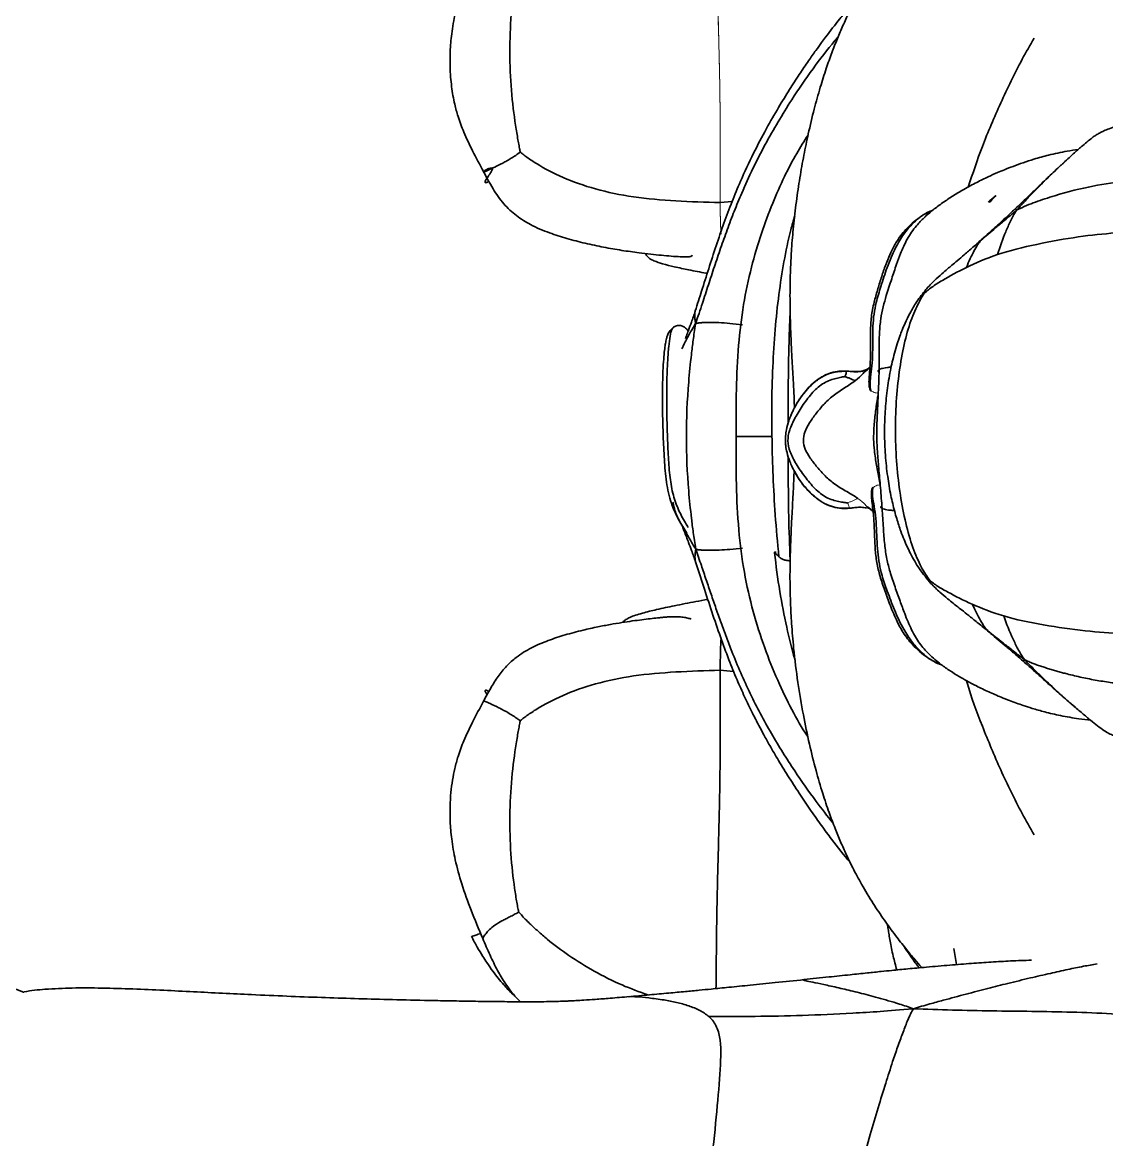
# Model space of a CAD drawing. Header units: millimetres. Extents: x 6622 to 532820, y 3370 to 359312.
# Drawn here: x 458690.5 to 458903.9, y 315554.9 to 315774.8 of the extents above; entities that cross this region are included whole.
import ezdxf

# ---------------------------------------------------------------- set-up
doc = ezdxf.new("R2010")
doc.units = ezdxf.units.MM

# ---------------------------------------------------------------- blocks, each defined once
blk = doc.blocks.new('A$C7F547E15')
at = {"color": 2, "linetype": 'Continuous', "lineweight": 35}
for p, q in [((271.35, 294.17), (271.31, 294.2)), ((187.12, 282.59), (186.83, 279.27)), ((302.19, 282.59), (302.44, 279.65)), ((236, 264.26), (236.36, 264.46)), ((261.22, 246.35), (260.88, 247.25)), ((261.73, 245.73), (261.22, 246.35)), ((261.73, 245.73), (261.22, 246.35)), ((300.05, 230.8), (299.84, 231.41)), ((300.22, 230.4), (300.11, 230.8)), ((118.69, 225.12), (114.7, 224.44)), ((292.93, 218.4), (293.41, 217.89)), ((293.41, 217.89), (293.6, 217.69)), ((196.15, 215.99), (196.33, 216.2)), ((196.33, 216.2), (196.8, 216.73)), ((302.42, 216.22), (302.27, 216.34)), ((302.3, 216.33), (302.42, 216.2)), ((311.98, 198.11), (311.47, 198.66)), ((311.84, 198.25), (312.72, 197.3)), ((178.6, 195.93), (178.06, 195.3)), ((178.96, 196.35), (178.46, 195.78))]:
    blk.add_line(p, q, dxfattribs=at)
at = {"color": 2, "linetype": 'Continuous', "lineweight": 18}
for p, q in [((194.91, 282.37), (194.26, 282.42)), ((295.04, 282.42), (294.46, 282.37)), ((232.17, 245.03), (232.03, 245.01)), ((255.97, 245.52), (255.83, 245.54)), ((188.79, 229.05), (188.61, 228.43))]:
    blk.add_line(p, q, dxfattribs=at)
at = {"color": 2, "linetype": 'Continuous', "lineweight": 35}
for points, knots in [([(107.92, 453.95), (107.99, 454.1), (108.39, 455.05), (109, 456.89), (109.77, 459.53), (110.46, 462.36), (111.42, 466.95), (112.55, 473.59), (113.84, 482.48), (115.04, 491.99), (116.05, 501.1), (116.74, 509.72), (117.14, 518.12), (117.34, 527.29), (117.33, 538.78), (116.91, 552.33), (115.89, 567.41), (114.25, 581.93), (112.28, 595.48), (110.46, 607.35), (108.97, 617.56), (107.84, 626.21), (106.99, 633.94), (106.41, 640.75), (106.04, 646.16), (105.78, 650.78), (105.57, 655.33), (105.38, 660.78), (105.24, 666.93), (105.16, 673.42), (105.12, 680.3), (105.11, 687.21), (105.02, 694.03), (104.86, 700.36), (104.73, 706.44), (105.18, 712.83), (106.64, 718.24), (108.01, 722.46), (109, 725.35), (109.97, 728.18), (110.78, 730.93), (111.34, 733.46), (111.5, 735.54), (111.39, 737.02), (111.16, 738.41), (110.61, 739.93), (109.74, 741.28), (108.54, 742.51), (107.33, 743.47), (105.83, 744.53), (104.46, 745.42), (103.46, 746.09), (103.27, 746.21)], [0, 0, 0, 0, 0.001551, 0.009958, 0.018781, 0.028168, 0.038136, 0.064167, 0.093564, 0.12518, 0.156676, 0.181636, 0.208063, 0.23742, 0.2699, 0.319141, 0.368792, 0.416538, 0.461145, 0.50203, 0.533497, 0.561838, 0.587145, 0.609469, 0.628689, 0.640132, 0.65474, 0.672988, 0.693287, 0.714593, 0.736231, 0.760139, 0.781819, 0.802185, 0.821801, 0.842718, 0.867473, 0.878238, 0.887463, 0.898683, 0.907979, 0.916333, 0.923711, 0.927475, 0.931334, 0.939813, 0.953256, 0.964869, 0.973324, 0.983963, 0.996901, 1, 1, 1, 1]), ([(106.82, 304.98), (106.68, 306.55), (106.45, 309.36), (106.16, 313.09), (105.97, 315.91), (105.85, 318.02), (105.77, 319.46), (105.72, 320.71), (105.66, 322.17), (105.6, 323.96), (105.56, 326.79), (105.55, 330.31), (105.57, 334.62), (105.62, 339.53), (105.7, 344.78), (105.8, 350.08), (105.93, 356.6), (106.11, 364.09), (106.34, 372.51), (106.61, 380.77), (106.93, 389.23), (107.28, 397.34), (107.65, 405.01), (108.02, 412.21), (108.39, 419.56), (108.72, 427.05), (108.95, 434.55), (109.01, 441.77), (108.69, 448.15), (108.34, 452.16), (107.94, 453.89), (107.92, 453.95)], [0, 0, 0, 0, 0.031469, 0.056328, 0.075778, 0.090428, 0.10181, 0.112549, 0.123051, 0.141472, 0.160982, 0.1833, 0.211864, 0.245436, 0.280276, 0.315314, 0.349904, 0.409012, 0.463207, 0.517185, 0.573265, 0.630767, 0.677914, 0.724991, 0.773147, 0.82296, 0.872917, 0.921081, 0.965073, 0.998804, 1, 1, 1, 1]), ([(179.51, 340.8), (177.8, 341.71), (174.62, 343.42), (170.11, 345.57), (166.27, 346.99), (163.02, 347.89), (160.04, 348.47), (156.94, 348.86), (153.56, 349.06), (149.74, 349.03), (145.32, 348.67), (140.16, 347.78), (134.3, 346.16), (127.87, 343.84), (123.44, 341.97), (121.14, 340.99)], [0, 0, 0, 0, 0.097564, 0.181277, 0.249398, 0.300305, 0.347581, 0.397625, 0.4526, 0.5125, 0.583102, 0.668005, 0.7667, 0.878299, 1, 1, 1, 1]), ([(368.17, 340.99), (365.86, 341.97), (361.44, 343.84), (355.01, 346.16), (349.15, 347.78), (343.98, 348.67), (339.56, 349.03), (336.02, 349.06), (333.14, 348.91), (330.75, 348.67), (328.51, 348.33), (326.06, 347.83), (323.03, 346.99), (319.2, 345.57), (314.68, 343.42), (311.51, 341.71), (309.8, 340.8)], [0, 0, 0, 0, 0.121699, 0.233296, 0.331989, 0.416891, 0.487492, 0.547392, 0.589087, 0.628009, 0.664164, 0.699698, 0.750606, 0.818726, 0.902437, 1, 1, 1, 1]), ([(121.69, 343.79), (120.78, 343.31), (119.09, 342.42), (116.94, 341.12), (114.97, 339.85), (113.18, 338.6), (111.36, 337.21), (109.5, 335.64), (107.89, 334.18), (106.93, 333.1), (106.62, 332.76)], [0, 0, 0, 0, 0.163574, 0.30487, 0.402126, 0.538574, 0.653847, 0.767627, 0.927675, 1, 1, 1, 1]), ([(121.69, 343.78), (121.67, 343.76), (121.62, 343.72), (121.72, 343.35), (121.94, 342.72), (122.16, 342.14), (122.29, 341.7), (122.35, 341.49)], [0, 0, 0, 0, 0.244329, 0.548406, 0.70107, 0.853812, 1, 1, 1, 1]), ([(121.15, 341), (119.77, 340.41), (117.1, 339.27), (113.39, 337.48), (109.85, 335.36), (107.26, 333.46), (105.89, 332.04), (105.56, 331.71)], [0, 0, 0, 0, 0.246484, 0.476181, 0.675152, 0.923473, 1, 1, 1, 1]), ([(121.16, 340.98), (121.16, 340.99), (121.1, 341.04), (121.56, 340.78), (122.33, 340.23), (123.27, 339.43), (124.43, 338.04), (125.29, 336.58), (125.95, 335.32), (126.46, 334.32), (127, 333.27), (127.41, 332.53), (127.62, 332.15)], [0, 0, 0, 0, 0.016576, 0.262339, 0.385292, 0.508158, 0.631039, 0.754016, 0.81551, 0.87711, 0.937993, 1, 1, 1, 1]), ([(310.06, 340.93), (308.55, 340.14), (305.7, 338.63), (301.87, 335.98), (298.89, 332.82), (296.51, 328.99), (294.74, 324.76), (293.3, 320.24), (292.15, 315.8), (291.2, 311.29), (290.43, 306.87), (289.88, 303.01), (289.48, 299.73), (289.21, 297.05), (289, 294.63), (288.86, 292.72), (288.82, 291.48), (288.81, 290.48), (288.92, 289.77), (289.1, 289.4), (289.27, 289.46), (289.28, 289.46)], [0, 0, 0, 0, 0.080359, 0.15166, 0.218309, 0.28292, 0.362389, 0.432601, 0.504832, 0.577406, 0.648414, 0.715421, 0.760512, 0.802068, 0.841501, 0.880071, 0.899162, 0.918767, 0.959926, 0.998988, 1, 1, 1, 1]), ([(314.6, 331.78), (314.33, 332.15), (313.79, 332.88), (313.09, 333.98), (312.47, 335.04), (311.72, 336.44), (310.89, 338.1), (310.08, 339.81), (309.71, 340.75), (309.71, 340.9), (309.8, 340.79), (309.8, 340.79)], [0, 0, 0, 0, 0.0770726, 0.1520577, 0.2285231, 0.3046346, 0.4569473, 0.6089233, 0.7608147, 0.9890234, 1, 1, 1, 1]), ([(174.71, 331.78), (174.89, 332.03), (175.35, 332.65), (176.02, 333.67), (176.71, 334.81), (177.34, 335.96), (178.12, 337.5), (178.81, 338.93), (179.27, 339.94), (179.5, 340.5), (179.58, 340.8), (179.53, 340.8), (179.51, 340.79)], [0, 0, 0, 0, 0.05267, 0.128828, 0.21099, 0.295513, 0.378452, 0.558346, 0.63865, 0.721819, 0.849857, 1, 1, 1, 1]), ([(199.68, 289.73), (199.69, 289.73), (199.74, 289.75), (199.81, 289.95), (199.97, 290.52), (200.15, 291.5), (200.28, 292.58), (200.32, 293.76), (200.28, 294.9), (200.2, 295.99), (200.11, 296.96), (199.98, 298.26), (199.8, 299.88), (199.55, 301.95), (199.24, 304.27), (198.85, 306.86), (198.38, 309.68), (197.77, 312.87), (196.95, 316.6), (195.87, 320.68), (194.47, 324.95), (192.75, 329.03), (190.61, 332.51), (188.16, 335.22), (185.59, 337.3), (182.66, 339.11), (180.58, 340.22), (179.51, 340.8)], [0, 0, 0, 0, 0.00289, 0.010643, 0.021797, 0.057089, 0.099263, 0.138437, 0.171321, 0.189728, 0.20615, 0.22186, 0.250085, 0.282663, 0.319761, 0.359873, 0.404438, 0.45314, 0.510803, 0.582277, 0.649657, 0.720106, 0.788913, 0.839178, 0.889895, 0.942911, 1, 1, 1, 1]), ([(181.07, 339.94), (181.15, 339.99), (181.5, 340.22), (181.91, 340.42), (182.19, 340.43), (182.24, 340.21), (182.16, 339.92), (181.93, 339.61), (181.85, 339.51)], [0, 0, 0, 0, 0.046613, 0.213786, 0.419647, 0.651627, 0.886753, 1, 1, 1, 1]), ([(309.8, 340.79), (309.88, 340.72), (310, 340.6), (310.28, 340.06), (310.71, 339.25), (310.68, 338.73), (310.62, 338.62), (310.5, 338.59), (310.34, 338.61), (309.79, 338.86), (308.88, 339.51), (307.85, 340.21), (307.3, 340.45), (307.09, 340.39), (307.07, 340.18), (307.17, 339.89), (307.38, 339.61), (307.47, 339.49)], [0, 0, 0, 0, 0.197266, 0.335392, 0.473383, 0.490652, 0.507885, 0.516518, 0.52515, 0.542382, 0.611441, 0.680168, 0.74888, 0.817895, 0.886962, 0.956028, 1, 1, 1, 1]), ([(127.62, 332.15), (127.81, 332.19), (128.54, 332.34), (130.47, 332.69), (134.63, 333.37), (141.87, 334.18), (151.3, 334.43), (160.72, 333.95), (167.96, 332.97), (171.99, 332.28), (173.84, 331.94), (174.52, 331.81), (174.71, 331.78)], [0, 0, 0, 0, 0.25, 0.5, 1, 2, 3, 4, 5, 5.5, 5.75, 6, 6, 6, 6]), ([(314.6, 331.78), (314.78, 331.81), (315.47, 331.94), (317.31, 332.28), (321.35, 332.97), (328.58, 333.95), (338.01, 334.43), (347.44, 334.18), (354.67, 333.37), (358.83, 332.69), (360.76, 332.34), (361.49, 332.19), (361.69, 332.15)], [0, 0, 0, 0, 0.25, 0.5, 1, 2, 3, 4, 5, 5.5, 5.75, 6, 6, 6, 6]), ([(107.23, 300.35), (108, 302.48), (109.65, 307), (112.95, 313.52), (116.73, 319.69), (120.13, 324.21), (122.83, 327.34), (124.51, 329.13), (125.85, 330.48), (126.81, 331.4), (127.38, 331.94), (127.62, 332.15)], [0, 0, 0, 0, 0.179904, 0.380611, 0.569947, 0.743493, 0.822295, 0.894171, 0.936994, 0.97409, 1, 1, 1, 1]), ([(174.71, 331.78), (174.81, 331.64), (175.21, 331.14), (176.2, 329.8), (178.17, 326.88), (181.03, 321.5), (183.89, 313.44), (185.9, 304.05), (186.79, 293.58), (187.01, 286.25), (187.12, 282.59)], [0, 0, 0, 0, 0.25, 0.5, 1, 2, 3, 4, 5, 6, 6, 6, 6]), ([(302.19, 282.59), (302.29, 286.25), (302.51, 293.58), (303.4, 304.05), (305.41, 313.44), (308.27, 321.5), (311.14, 326.88), (313.11, 329.8), (314.1, 331.14), (314.49, 331.64), (314.6, 331.78)], [0, 0, 0, 0, 1, 2, 3, 4, 5, 5.5, 5.75, 6, 6, 6, 6]), ([(111, 261.99), (110.76, 264.33), (110.3, 268.73), (109.67, 274.88), (109.14, 280.15), (108.72, 284.35), (108.38, 287.91), (108.05, 291.37), (107.67, 295.44), (107.24, 300.13), (106.95, 303.45), (106.8, 305.19)], [0, 0, 0, 0, 0.16429, 0.308213, 0.430507, 0.531436, 0.598683, 0.676031, 0.770572, 0.879803, 1, 1, 1, 1]), ([(204.56, 285.64), (204.38, 286.62), (203.88, 289.36), (203.06, 293.57), (202.13, 297.97), (201.35, 301.18), (200.69, 303.35), (200.18, 304.72), (199.64, 305.7), (199.22, 306.34), (198.94, 306.61), (198.87, 306.68)], [0, 0, 0, 0, 0.133653, 0.373455, 0.575207, 0.738841, 0.821546, 0.889052, 0.942054, 0.984824, 1, 1, 1, 1]), ([(106.81, 304.97), (106.82, 304.39), (106.84, 303.18), (106.52, 300.13), (106.08, 296.74), (105.45, 293.37), (104.62, 290.39), (103.59, 287.64), (102.46, 286.08), (101.93, 285.36)], [0, 0, 0, 0, 0.149547, 0.316033, 0.496319, 0.634124, 0.767694, 0.891377, 1, 1, 1, 1]), ([(289.63, 300.87), (289.53, 300.85), (289.33, 300.82), (288.9, 300.55), (288.37, 299.91), (287.71, 298.61), (287.04, 296.56), (286.33, 293.68), (285.58, 290.09), (285.06, 287.38), (284.78, 285.87), (284.77, 285.78)], [0, 0, 0, 0, 0.021502, 0.046741, 0.108229, 0.188791, 0.329578, 0.509364, 0.727681, 0.984737, 1, 1, 1, 1]), ([(228.44, 294.2), (227.78, 294.05), (226.62, 293.78), (225.17, 293.27), (224.17, 292.8), (223.57, 292.46), (223.08, 292.17), (222.76, 291.97), (222.16, 291.72), (221.2, 291.37), (219.96, 290.9), (218.37, 290.29), (216.32, 289.52), (214.72, 288.97), (213.79, 288.65)], [0, 0, 0, 0, 0.121694, 0.212396, 0.277418, 0.323863, 0.342498, 0.398414, 0.450051, 0.514398, 0.606927, 0.697588, 0.823862, 1, 1, 1, 1]), ([(271.44, 294.19), (271.13, 294.51), (270.57, 295.1), (269.54, 295.55), (268.75, 295.79), (268.01, 295.95), (266.88, 296.15), (265.23, 296.35), (262.88, 296.55), (259.74, 296.71), (255.72, 296.8), (250.87, 296.78), (245.45, 296.64), (239.78, 296.39), (234.19, 295.98), (228.84, 294.99), (224.44, 293.05), (221.94, 291.43), (220.9, 290.75)], [0, 0, 0, 0, 0.0323226, 0.0585857, 0.0787031, 0.1002344, 0.1294144, 0.1673772, 0.2156598, 0.2759579, 0.3497996, 0.4378343, 0.5375992, 0.6419809, 0.7431045, 0.839174, 0.9331259, 1, 1, 1, 1]), ([(271.31, 294.2), (271.23, 294.3), (271.03, 294.55), (269.4, 294.91), (266.74, 295.26), (263.28, 295.52), (259.28, 295.7), (254.91, 295.76), (250.4, 295.72), (245.47, 295.59), (240.38, 295.39), (235.31, 295.06), (230.8, 294.39), (226.84, 293.04), (224.1, 291.59), (222.64, 290.66), (222.28, 290.43)], [0, 0, 0, 0, 0.038783, 0.099437, 0.165318, 0.237436, 0.314793, 0.395508, 0.4778, 0.559301, 0.661433, 0.752236, 0.832868, 0.906386, 0.976856, 1, 1, 1, 1]), ([(270.58, 290.45), (270.76, 290.58), (271.09, 290.81), (271.56, 291.38), (271.93, 292.1), (272, 292.91), (271.8, 293.64), (271.57, 294), (271.44, 294.19)], [0, 0, 0, 0, 0.178269, 0.321744, 0.505325, 0.726842, 0.855805, 1, 1, 1, 1]), ([(101.93, 285.36), (101.18, 284.52), (99.45, 283.29), (95.09, 282.2), (88.07, 282.62), (77.46, 283.46), (64.86, 284.86), (50.47, 287.03), (36.69, 289.81), (29.5, 291.94), (26.35, 293.1)], [0, 0, 0, 0, 0.5, 1, 2, 3, 4, 5, 6, 7, 7, 7, 7]), ([(216.89, 288.58), (217.48, 288.94), (218.47, 289.55), (219.78, 290.3), (221.06, 291.02), (221.9, 291.43), (222.43, 291.7)], [0, 0, 0, 0, 0.307057, 0.5239197, 0.699631, 1, 1, 1, 1]), ([(266.23, 291.99), (266.31, 291.96), (266.65, 291.82), (267.42, 291.45), (268.42, 290.94), (269.54, 290.33), (270.86, 289.58), (271.86, 288.98), (272.44, 288.62)], [0, 0, 0, 0, 0.045633, 0.194633, 0.382642, 0.537719, 0.729086, 1, 1, 1, 1]), ([(213.79, 288.65), (211.81, 288.01), (207.7, 286.67), (201.53, 284.67), (195.49, 282.6), (189.92, 280.55), (185, 278.56), (180.62, 276.61), (176.86, 274.8), (173.75, 273.2), (171.12, 271.79), (168.25, 270.19), (164.7, 268.12), (160.61, 265.6), (156.47, 262.9), (152.56, 260.26), (148.96, 257.71), (144.66, 254.56), (141.66, 252.13), (139.74, 250.57)], [0, 0, 0, 0, 0.075128, 0.155471, 0.233032, 0.304417, 0.368028, 0.422929, 0.476158, 0.517081, 0.547835, 0.583023, 0.634209, 0.694428, 0.754431, 0.810318, 0.862448, 0.911729, 1, 1, 1, 1]), ([(213.81, 288.64), (213.84, 288.65), (214.07, 288.76), (214.74, 288.79), (215.76, 288.78), (216.5, 288.65), (216.89, 288.58)], [0, 0, 0, 0, 0.071146, 0.512521, 0.741087, 1, 1, 1, 1]), ([(216.89, 288.58), (218.51, 288.86), (221.03, 289.22), (225.67, 289.81), (233.49, 290.59), (244.66, 291.12), (255.83, 290.59), (263.65, 289.82), (268.29, 289.24), (270.82, 288.89), (272.44, 288.62)], [0, 0, 0, 0, 0.25, 0.5, 1, 2, 3, 3.5, 3.75, 4, 4, 4, 4]), ([(275.53, 288.71), (274.6, 289.02), (273, 289.55), (270.94, 290.31), (269.6, 290.82), (268.95, 291.06), (268.74, 291.14)], [0, 0, 0, 0, 0.405103, 0.695343, 0.903661, 1, 1, 1, 1]), ([(272.44, 288.62), (272.84, 288.69), (273.58, 288.82), (274.6, 288.84), (275.27, 288.81), (275.49, 288.71), (275.52, 288.69)], [0, 0, 0, 0, 0.260963, 0.491242, 0.935792, 1, 1, 1, 1]), ([(352.11, 249.29), (351.36, 249.92), (349.8, 251.23), (346.75, 253.7), (343.98, 255.85), (341.38, 257.78), (339.44, 259.19), (336.83, 261.03), (333.62, 263.2), (329.81, 265.67), (325.38, 268.39), (320.16, 271.37), (314.12, 274.54), (308.12, 277.34), (302.35, 279.72), (297.05, 281.7), (291.54, 283.6), (285.98, 285.41), (280.63, 287.08), (277.17, 288.19), (275.53, 288.71)], [0, 0, 0, 0, 0.033719, 0.070437, 0.135929, 0.154743, 0.18214, 0.21859, 0.264921, 0.315568, 0.375291, 0.444367, 0.522876, 0.610655, 0.672922, 0.738335, 0.805891, 0.874298, 0.940762, 1, 1, 1, 1]), ([(149.51, 254.82), (151.28, 256.22), (155.45, 259.52), (162.78, 264.63), (171.58, 270.13), (181.35, 275.35), (189.38, 278.82), (195.24, 281.08), (198.78, 282.37), (202.32, 283.62), (205.85, 284.83), (209.38, 286.03), (213.07, 287.26), (215.57, 288.12), (216.89, 288.58)], [0, 0, 0, 0, 0.089267, 0.210413, 0.352765, 0.499435, 0.647923, 0.697899, 0.74766, 0.797082, 0.84619, 0.895148, 0.944609, 1, 1, 1, 1]), ([(216.89, 288.58), (216.84, 288.33), (216.75, 287.87), (216.66, 286.69), (216.61, 285.05), (216.68, 282.75), (216.86, 280.06), (217.08, 278.13), (217.19, 277.1)], [0, 0, 0, 0, 0.107807, 0.1982582, 0.3695185, 0.5520603, 0.7603411, 1, 1, 1, 1]), ([(272.13, 277.1), (272.25, 278.15), (272.48, 280.09), (272.66, 282.79), (272.73, 285.1), (272.68, 286.74), (272.58, 287.91), (272.49, 288.37), (272.44, 288.62)], [0, 0, 0, 0, 0.242115, 0.450018, 0.632093, 0.802715, 0.892746, 1, 1, 1, 1]), ([(272.44, 288.62), (274.09, 288.07), (277.25, 287.01), (281.92, 285.5), (286.44, 284.01), (290.97, 282.48), (295.51, 280.87), (300.04, 279.15), (307.12, 276.26), (316.41, 271.74), (326.55, 265.74), (335.01, 259.89), (340.14, 256.02), (342.66, 253.84), (342.97, 253.57)], [0, 0, 0, 0, 0.066052, 0.12592, 0.185708, 0.245966, 0.306758, 0.367848, 0.429003, 0.595836, 0.757537, 0.8739, 0.984594, 1, 1, 1, 1]), ([(103.85, 235.05), (103.54, 238.35), (103.15, 243.35), (102.59, 252.23), (101.99, 266.5), (101.88, 277.86), (101.93, 285.36)], [0, 0, 0, 0, 0.25, 0.5, 1, 2, 2, 2, 2]), ([(108.8, 283.62), (110.8, 283.6), (115.22, 283.55), (122.18, 283.48), (129.69, 283.37), (137.31, 283.19), (144.59, 282.99), (151.51, 282.82), (158.06, 282.68), (164.57, 282.61), (170.9, 282.58), (176.87, 282.59), (182.24, 282.6), (185.58, 282.59), (187.12, 282.59)], [0, 0, 0, 0, 0.076837, 0.169948, 0.266763, 0.364093, 0.46137, 0.544774, 0.628265, 0.711767, 0.793528, 0.870713, 0.940475, 1, 1, 1, 1]), ([(187.12, 282.59), (188.21, 282.58), (190.17, 282.56), (192.73, 282.49), (194.34, 282.43), (194.91, 282.38), (194.93, 282.37)], [0, 0, 0, 0, 0.398974, 0.721708, 0.988809, 1, 1, 1, 1]), ([(244.66, 278.68), (240.7, 278.68), (233.02, 278.68), (221.84, 278.17), (211.39, 276.82), (201.71, 274.62), (192.84, 271.81), (184.79, 268.61), (177.52, 265.07), (172.91, 262.51), (170.8, 261.03), (170.77, 261)], [0, 0, 0, 0, 0.153135, 0.296928, 0.432585, 0.560902, 0.681511, 0.793859, 0.898271, 0.998171, 1, 1, 1, 1]), ([(244.66, 269.84), (244.66, 269.96), (244.66, 270.78), (244.66, 271.99), (244.66, 273.8), (244.66, 275.43), (244.66, 276.85), (244.66, 277.93), (244.66, 278.52), (244.66, 278.76), (244.66, 278.68), (244.66, 278.68)], [0, 0, 0, 0, 0.023622, 0.16019, 0.302122, 0.446478, 0.590334, 0.730835, 0.865752, 0.994748, 1, 1, 1, 1]), ([(318.81, 260.97), (317.32, 261.92), (314.02, 264.02), (308.41, 266.92), (301.84, 269.82), (294.41, 272.58), (286.08, 275.05), (276.88, 277), (266.84, 278.21), (256.01, 278.68), (248.53, 278.68), (244.66, 278.68)], [0, 0, 0, 0, 0.069213, 0.152809, 0.245169, 0.347656, 0.459821, 0.581087, 0.71104, 0.850339, 1, 1, 1, 1]), ([(5.85, 275.09), (5.83, 275.05), (5.61, 274.53), (5.91, 273.31), (6.79, 271.43), (8.41, 269.39), (10.63, 267.3), (13.41, 265.24), (16.72, 263.3), (20.53, 261.5), (24.77, 259.8), (29.92, 257.99), (36.1, 256.06), (43.25, 253.98), (50.71, 251.9), (58.24, 249.83), (65.65, 247.77), (72.74, 245.74), (79.34, 243.79), (85.32, 241.94), (90.33, 240.34), (94.46, 238.94), (97.23, 237.92), (99.25, 237.14), (100.6, 236.62), (101.76, 236.13), (102.83, 235.63), (103.49, 235.26), (103.85, 235.05)], [0, 0, 0, 0, 0.004264, 0.051163, 0.099454, 0.148269, 0.196644, 0.243608, 0.288354, 0.331229, 0.373139, 0.414851, 0.471152, 0.528641, 0.586084, 0.642041, 0.695314, 0.745476, 0.792526, 0.836029, 0.875306, 0.90278, 0.930354, 0.944665, 0.95943, 0.970322, 0.983418, 1, 1, 1, 1]), ([(298.96, 264.26), (297.8, 264.59), (294.05, 265.66), (287.58, 266.96), (279.39, 268.24), (270.75, 269.13), (261.55, 269.72), (252.49, 269.93), (243.55, 269.86), (234.67, 269.6), (225.1, 269.09), (218.5, 268.47), (215.07, 268.15)], [0, 0, 0, 0, 0.041478, 0.133865, 0.228423, 0.330002, 0.438432, 0.555077, 0.653824, 0.76008, 0.875104, 1, 1, 1, 1]), ([(216.04, 269.24), (212.85, 268.84), (206.71, 268.05), (198, 266.33), (192.36, 265.03), (189.7, 264.18), (189.6, 264.15)], [0, 0, 0, 0, 0.35669, 0.68776, 0.987748, 1, 1, 1, 1]), ([(215.07, 268.14), (215.03, 268.1), (214.89, 267.94), (214.62, 267.56), (214.31, 266.89), (214.1, 266.2), (214.08, 265.55), (214.07, 265.37)], [0, 0, 0, 0, 0.081065, 0.308751, 0.599978, 0.889031, 1, 1, 1, 1]), ([(216.03, 269.23), (216.01, 269.2), (215.95, 269.13), (215.79, 268.87), (215.54, 268.63), (215.29, 268.39), (215.13, 268.21), (215.07, 268.14)], [0, 0, 0, 0, 0.112433, 0.317715, 0.55537, 0.820699, 1, 1, 1, 1]), ([(216.17, 268.85), (216.16, 268.98), (216.14, 269.29), (216.1, 269.31), (216.05, 269.24), (216.03, 269.23)], [0, 0, 0, 0, 0.363294, 0.813154, 1, 1, 1, 1]), ([(235.78, 264.4), (233.99, 264.48), (230.38, 264.64), (225.31, 264.93), (221.18, 265.14), (218.31, 265.25), (216.56, 265.31), (215.21, 265.35), (213.56, 265.39), (211.14, 265.42), (207.74, 265.41), (203.48, 265.3), (198.32, 265.03), (191.75, 264.48), (184.25, 263.55), (176.38, 262.21), (169.16, 260.72), (162.7, 259.12), (157.1, 257.49), (152.33, 255.9), (148.35, 254.41), (144.92, 252.99), (141.69, 251.55), (138.2, 249.85), (134.16, 247.67), (129.87, 245.08), (125.7, 242.28), (122.01, 239.59), (118.79, 237.07), (116.16, 234.91), (114.62, 233.58), (113.97, 233.02)], [0, 0, 0, 0, 0.040923, 0.082886, 0.116292, 0.135599, 0.148525, 0.156478, 0.166505, 0.186083, 0.211969, 0.244373, 0.283612, 0.330143, 0.395281, 0.456507, 0.513077, 0.564197, 0.609078, 0.647173, 0.679623, 0.707015, 0.733121, 0.761941, 0.798087, 0.841881, 0.881215, 0.918221, 0.950927, 0.979206, 1, 1, 1, 1]), ([(239.73, 265.85), (238.24, 265.85), (233.32, 265.84), (224.84, 265.78), (217.87, 265.51), (214.3, 265.37)], [0, 0, 0, 0, 0.1761405, 0.5793304, 1, 1, 1, 1]), ([(236.06, 264.35), (234.98, 263.71), (232.96, 262.51), (230.54, 260.3), (228.8, 258.1), (227.61, 255.95), (226.98, 253.77), (226.88, 251.91), (227.02, 250.37), (227.18, 249.14), (227.27, 247.82), (227.14, 247.05), (227.08, 246.63)], [0, 0, 0, 0, 0.17009, 0.319591, 0.444573, 0.553123, 0.656798, 0.757969, 0.809794, 0.865322, 0.927271, 1, 1, 1, 1]), ([(227, 250.85), (226.98, 251.57), (226.95, 253.06), (227.39, 255.31), (228.44, 257.59), (230.12, 259.74), (232.18, 261.71), (234.15, 263.28), (235.5, 263.99), (236, 264.26)], [0, 0, 0, 0, 0.124526, 0.258625, 0.405102, 0.566048, 0.734084, 0.900233, 1, 1, 1, 1]), ([(259.38, 251.93), (259.36, 252.06), (259.24, 252.74), (258.88, 254.45), (258.01, 257.12), (255.63, 259.84), (252.51, 262.18), (249.25, 264.23), (246.16, 265.65), (243.53, 266.08), (240.93, 265.54), (237.9, 263.99), (234.73, 261.8), (231.71, 259.33), (229.44, 256.52), (228.69, 253.81), (228.4, 252.08), (228.31, 251.41), (228.29, 251.27)], [0, 0, 0, 0, 0.5, 1, 2, 3, 4, 5, 6, 7, 8, 9, 10, 11, 12, 13, 13.5, 14, 14, 14, 14]), ([(251.22, 264.6), (250.32, 265), (248.73, 265.71), (246.54, 266.28), (244.93, 266.51), (243.59, 266.56), (242.21, 266.47), (240.48, 266.14), (238.29, 265.45), (236.75, 264.69), (235.91, 264.27)], [0, 0, 0, 0, 0.183288, 0.326308, 0.426262, 0.491527, 0.570685, 0.681066, 0.825192, 1, 1, 1, 1]), ([(236.55, 264.56), (236.68, 264.65), (236.92, 264.8), (237.19, 264.88), (237.31, 264.92)], [0, 0, 0, 0, 0.55395, 1, 1, 1, 1]), ([(275.07, 265.37), (273.83, 265.43), (270.9, 265.56), (265.92, 265.71), (259.77, 265.82), (253.66, 265.86), (249.6, 265.86), (247.95, 265.86)], [0, 0, 0, 0, 0.137841, 0.324826, 0.551381, 0.818005, 1, 1, 1, 1]), ([(250.6, 264.85), (250.45, 264.93), (250.19, 265.08), (249.9, 265.16), (249.76, 265.2)], [0, 0, 0, 0, 0.535306, 1, 1, 1, 1]), ([(260.7, 251.57), (260.68, 252.28), (260.65, 253.77), (260.12, 256.01), (258.97, 258.24), (257.21, 260.31), (255.06, 262.2), (252.92, 263.75), (251.43, 264.45), (250.79, 264.75)], [0, 0, 0, 0, 0.121803, 0.25296, 0.396202, 0.553575, 0.717876, 0.880335, 1, 1, 1, 1]), ([(260.8, 247.33), (260.73, 247.65), (260.59, 248.26), (260.55, 249.51), (260.68, 250.94), (260.77, 252.63), (260.59, 254.46), (259.87, 256.79), (258.08, 259.52), (255.12, 262.39), (252.48, 263.88), (251.08, 264.67)], [0, 0, 0, 0, 0.058556, 0.108021, 0.188255, 0.253739, 0.334494, 0.444511, 0.593956, 0.78424, 1, 1, 1, 1]), ([(375.35, 233.01), (375.34, 233.02), (374.38, 233.88), (372.28, 235.64), (368.92, 238.36), (365.08, 241.24), (360.99, 244.08), (356.75, 246.74), (352.73, 249.01), (349.06, 250.87), (345.75, 252.4), (342.49, 253.79), (338.97, 255.17), (334.97, 256.59), (330.34, 258.06), (324.97, 259.55), (319.4, 260.87), (313.77, 262.03), (308.22, 263.03), (302.37, 263.89), (296.53, 264.57), (291.14, 265.02), (286.51, 265.27), (282.65, 265.39), (279.45, 265.42), (276.87, 265.4), (274.91, 265.37), (273.37, 265.33), (271.82, 265.28), (269.81, 265.21), (267.11, 265.09), (263.28, 264.89), (258.21, 264.62), (254.1, 264.38), (251.79, 264.33), (251.62, 264.33)], [0, 0, 0, 0, 0.000281, 0.030753, 0.065011, 0.10293, 0.14404, 0.182311, 0.220639, 0.251938, 0.277883, 0.304471, 0.332844, 0.363945, 0.400694, 0.442861, 0.489989, 0.530089, 0.572563, 0.617238, 0.663509, 0.705254, 0.73924, 0.76814, 0.792173, 0.811494, 0.826212, 0.836461, 0.846136, 0.861244, 0.881716, 0.907152, 0.947885, 0.99629, 1, 1, 1, 1]), ([(103.85, 235.05), (104.25, 236.21), (104.98, 238.38), (105.82, 241.23), (106.56, 243.77), (107.2, 246.14), (107.77, 248.36), (108.28, 250.44), (108.93, 253.18), (109.61, 256.26), (110.25, 259.26), (110.65, 261.15), (110.87, 262.06), (110.98, 262.34), (110.99, 262.05), (110.99, 261.94)], [0, 0, 0, 0, 0.074812, 0.140061, 0.20356, 0.266226, 0.328144, 0.389196, 0.449015, 0.581558, 0.701253, 0.80866, 0.882481, 0.951823, 1, 1, 1, 1]), ([(115.8, 206.04), (115.73, 207.74), (115.61, 211.01), (115.33, 215.95), (114.99, 220.89), (114.57, 226.22), (114.18, 230.71), (113.87, 234.16), (113.66, 236.37), (113.46, 238.41), (113.25, 240.58), (112.98, 243.23), (112.63, 246.65), (112.18, 250.93), (111.62, 256.14), (111.22, 259.94), (111, 262)], [0, 0, 0, 0, 0.0927741, 0.1785791, 0.2662601, 0.3605866, 0.4626337, 0.5054453, 0.5447588, 0.5801247, 0.6143268, 0.6609907, 0.7213719, 0.7972714, 0.8898112, 1, 1, 1, 1]), ([(258.38, 249.34), (258.51, 249.7), (258.79, 250.35), (259.13, 251.23), (259.3, 251.69), (259.36, 251.88), (259.38, 251.93)], [0, 0, 0, 0, 1, 1.5, 1.75, 2, 2, 2, 2]), ([(260.7, 251.57), (260.67, 251.56), (260.61, 251.56), (260.44, 251.56), (260.13, 251.6), (259.78, 251.72), (259.52, 251.85), (259.41, 251.91), (259.38, 251.93)], [0, 0, 0, 0, 0.25, 0.5, 1, 1.5, 1.75, 2, 2, 2, 2]), ([(260.88, 247.25), (260.82, 247.38), (260.6, 247.91), (260.61, 249.39), (260.66, 250.69), (260.7, 251.57)], [0, 0, 0, 0, 0.104178, 0.394778, 1, 1, 1, 1]), ([(261.22, 246.35), (261.06, 246.6), (260.69, 246.93), (259.78, 247.77), (258.95, 248.59), (258.38, 249.34)], [16, 16, 16, 16, 16.5, 17, 18, 18, 18, 18]), ([(189.12, 229.74), (189.39, 230.2), (190.02, 231.29), (191.61, 233.2), (193.99, 235.44), (197.58, 237.76), (201.85, 239.73), (206.31, 241.4), (210.05, 242.7), (213.32, 243.49), (216.36, 243.87), (219.56, 244.03), (222.89, 244.16), (226.09, 244.45), (228.72, 244.95), (230.5, 245.18), (231.53, 245.15), (231.89, 245.05), (232.03, 245.01)], [0, 0, 0, 0, 0.034362, 0.081387, 0.155114, 0.234659, 0.341944, 0.440229, 0.523281, 0.581249, 0.64146, 0.705766, 0.771565, 0.83822, 0.905368, 0.963385, 0.985564, 1, 1, 1, 1]), ([(232.18, 245.04), (231.97, 245.13), (231.37, 245.39), (230.37, 245.41), (228.94, 245.33), (227.31, 245.1), (225.5, 244.88), (223.82, 244.76), (222.25, 244.68), (220.24, 244.61), (217.49, 244.51), (214.06, 244.2), (210.6, 243.41), (207.1, 242.24), (203.37, 240.9), (199.72, 239.42), (196.3, 237.6), (193.68, 235.62), (191.69, 233.54), (190.24, 231.71), (189.5, 230.42), (189.16, 229.82)], [0, 0, 0, 0, 0.015437, 0.045212, 0.079012, 0.123586, 0.162208, 0.201183, 0.228902, 0.258, 0.32356, 0.39535, 0.466542, 0.539627, 0.621834, 0.710907, 0.782978, 0.858591, 0.909747, 0.958402, 1, 1, 1, 1]), ([(226.69, 245.61), (226.51, 245.35), (226.28, 245.01), (225.98, 244.72), (225.9, 244.65)], [0, 0, 0, 0, 0.7575558, 1, 1, 1, 1]), ([(227.3, 246.33), (227.21, 246.18), (227.05, 245.88), (226.61, 245.29), (226.2, 244.93), (225.93, 244.69)], [0, 0, 0, 0, 0.255709, 0.504986, 1, 1, 1, 1]), ([(225.93, 244.7), (226.01, 244.78), (226.27, 245.02), (226.52, 245.37), (226.69, 245.61)], [0, 0, 0, 0, 0.324125, 1, 1, 1, 1]), ([(232.99, 243.24), (233.35, 243.33), (234.29, 243.55), (235.82, 243.84), (238.18, 244.25), (240.88, 244.64), (243.98, 244.89), (247.09, 244.77), (249.8, 244.5), (252.17, 244.19), (253.71, 243.96), (254.66, 243.78), (255.02, 243.71)], [0, 0, 0, 0, 0.050834, 0.133907, 0.211367, 0.374187, 0.500214, 0.626238, 0.789047, 0.866499, 0.949564, 1, 1, 1, 1]), ([(299.44, 232.17), (299.05, 232.78), (298.25, 234.06), (296.78, 235.75), (295.25, 237.23), (293.49, 238.64), (291.54, 239.83), (289.26, 240.94), (286.78, 241.93), (283.99, 242.88), (281.06, 243.78), (277.92, 244.7), (274.57, 245.4), (271.02, 245.63), (268.14, 245.62), (265.86, 245.6), (263.98, 245.61), (262.06, 245.69), (260.19, 245.86), (258.53, 246), (257.26, 245.98), (256.39, 245.83), (256, 245.63), (255.82, 245.55)], [0, 0, 0, 0, 0.044102, 0.091309, 0.135386, 0.173292, 0.22762, 0.27437, 0.329794, 0.391804, 0.455953, 0.518464, 0.593119, 0.66487, 0.734246, 0.766636, 0.803256, 0.849011, 0.88902, 0.931204, 0.970323, 0.986735, 1, 1, 1, 1]), ([(255.97, 245.52), (256.11, 245.56), (256.59, 245.71), (257.65, 245.74), (259.46, 245.57), (261.93, 245.21), (265.14, 245.05), (268.47, 245.07), (271.68, 245.05), (274.73, 244.8), (278.03, 244.14), (281.82, 243), (286.35, 241.52), (290.7, 239.74), (294.38, 237.57), (297.02, 235.3), (298.66, 233.42), (299.31, 232.36), (299.48, 232.09)], [0, 0, 0, 0, 0.014439, 0.049637, 0.094668, 0.161822, 0.228484, 0.294292, 0.358606, 0.418822, 0.476792, 0.559842, 0.658124, 0.765402, 0.844938, 0.918655, 0.979094, 1, 1, 1, 1]), ([(261.71, 245.73), (261.53, 245.88), (261.22, 246.13), (260.85, 246.6), (260.67, 246.89), (260.58, 247.03)], [0, 0, 0, 0, 0.3764438, 0.6842102, 1, 1, 1, 1]), ([(260.96, 246.67), (260.95, 246.74), (260.93, 246.88), (260.84, 247.18), (260.8, 247.33)], [0, 0, 0, 0, 0.523129, 1, 1, 1, 1]), ([(261.22, 246.35), (261.17, 246.39), (261.1, 246.46), (260.88, 246.57), (260.81, 246.6)], [0, 0, 0, 0, 0.71143, 1, 1, 1, 1]), ([(226.93, 242.74), (225.33, 242.65), (222.35, 242.47), (218.18, 242.17), (214.56, 241.65), (211.08, 240.76), (207.66, 239.61), (204.23, 238.36), (201.41, 237.34), (199.1, 236.43), (197.15, 235.54), (195.36, 234.59), (193.75, 233.56), (192.33, 232.42), (190.54, 230.73), (188.73, 228.57), (187.01, 226.11), (185.67, 223.96), (184.42, 221.77), (183.14, 219.37), (181.79, 216.57), (180.61, 213.84), (179.7, 211.54), (179.04, 209.74), (178.39, 207.87), (177.66, 205.58), (176.78, 202.52), (175.89, 198.67), (175.24, 194.87), (174.95, 192.41), (174.83, 191.45)], [0, 0, 0, 0, 0.05665, 0.105369, 0.148433, 0.187959, 0.237608, 0.284849, 0.32842, 0.357431, 0.383626, 0.407331, 0.42919, 0.450315, 0.472259, 0.521407, 0.557475, 0.588894, 0.615706, 0.648763, 0.689847, 0.73026, 0.755849, 0.778047, 0.798368, 0.826367, 0.863826, 0.9101, 0.965028, 1, 1, 1, 1]), ([(280.78, 232), (279.82, 232.76), (277.99, 234.2), (275.15, 235.84), (272.79, 237), (270.9, 237.8), (269.21, 238.44), (267.31, 239.09), (264.51, 239.91), (260.71, 240.79), (255.92, 241.57), (250.78, 242.05), (245.45, 242.21), (240.08, 242), (234.95, 241.46), (230.31, 240.67), (226.88, 239.87), (224.47, 239.19), (222.85, 238.68), (221.13, 238.09), (218.78, 237.18), (215.65, 235.75), (211.93, 233.61), (209.64, 231.72), (208.46, 230.74)], [0, 0, 0, 0, 0.050927, 0.096444, 0.132762, 0.157292, 0.179348, 0.205844, 0.237378, 0.294404, 0.357584, 0.422031, 0.487325, 0.55345, 0.619162, 0.678703, 0.731176, 0.754716, 0.776455, 0.798081, 0.82719, 0.87732, 0.936678, 1, 1, 1, 1]), ([(226.43, 239.72), (226.45, 240.07), (226.52, 241.17), (226.7, 242.17), (226.97, 242.9), (227.21, 243.1), (227.43, 243.01), (227.54, 242.92), (227.6, 242.8), (227.61, 242.8)], [0, 0, 0, 0, 0.1230657, 0.3875983, 0.5923997, 0.7975013, 0.8982379, 0.9972078, 1, 1, 1, 1]), ([(261.11, 243.47), (259.75, 243.52), (257.06, 243.61), (253.16, 243.8), (249.62, 243.96), (246.61, 244.07), (243.77, 244.08), (240.58, 243.91), (236.58, 243.57), (231.93, 243.14), (228.62, 242.88), (226.93, 242.74)], [0, 0, 0, 0, 0.1186, 0.236223, 0.342575, 0.428688, 0.499995, 0.590881, 0.708543, 0.851494, 1, 1, 1, 1]), ([(261.73, 240.5), (261.7, 240.84), (261.58, 241.92), (261.36, 242.91), (261.06, 243.62), (260.81, 243.82), (260.6, 243.72), (260.49, 243.62), (260.43, 243.5), (260.43, 243.5)], [0, 0, 0, 0, 0.119359, 0.384939, 0.59055, 0.796463, 0.897597, 0.996959, 1, 1, 1, 1]), ([(315.29, 194.46), (315.14, 195.39), (314.76, 197.8), (313.98, 201.49), (312.98, 205.11), (312.03, 208.03), (311.16, 210.44), (310.33, 212.55), (309.49, 214.56), (308.46, 216.85), (307.1, 219.64), (305.55, 222.49), (303.88, 225.28), (302.18, 227.86), (300.43, 230.22), (298.56, 232.39), (296.25, 234.59), (293.33, 236.62), (289.95, 238.14), (286.69, 239.34), (283.21, 240.47), (279.76, 241.6), (276.5, 242.52), (273.45, 243.15), (269.92, 243.46), (265.74, 243.49), (262.74, 243.48), (261.1, 243.47)], [0, 0, 0, 0, 0.034815, 0.089853, 0.133877, 0.166598, 0.197219, 0.223645, 0.246358, 0.275976, 0.314098, 0.357609, 0.394615, 0.432051, 0.469922, 0.507427, 0.54212, 0.590107, 0.635716, 0.669264, 0.715025, 0.769369, 0.805163, 0.844132, 0.88796, 0.939046, 1, 1, 1, 1]), ([(124.58, 241.43), (124.22, 241.38), (123.53, 241.28), (122.15, 241.06), (120.59, 240.8), (118.84, 240.47), (116.32, 239.94), (114.53, 239.46), (113.39, 239.16)], [0, 0, 0, 0, 0.198949, 0.376796, 0.531918, 0.667305, 0.78866, 1, 1, 1, 1]), ([(209.31, 231.09), (209.52, 231.25), (210.31, 231.83), (212.59, 233.21), (218.04, 235.71), (228.93, 238.43), (244.47, 239.85), (260.06, 238.97), (271.03, 236.63), (276.57, 234.33), (278.89, 233.02), (279.7, 232.48), (279.92, 232.32)], [0, 0, 0, 0, 0.25, 0.5, 1, 2, 3, 4, 5, 5.5, 5.75, 6, 6, 6, 6]), ([(119.12, 237.3), (118.45, 236.86), (116.88, 235.82), (115.15, 234.61), (114.12, 233.84), (113.91, 233.68)], [0, 0, 0, 0, 0.374681, 0.873916, 1, 1, 1, 1]), ([(97.77, 150.36), (98.29, 152.76), (99.43, 158.11), (100.85, 166.91), (101.95, 176.52), (102.66, 186.29), (103.04, 196.09), (103.21, 205.92), (103.29, 215.73), (103.5, 225.5), (103.74, 231.87), (103.85, 235.05)], [0, 0, 0, 0, 0.091735, 0.205241, 0.318759, 0.432297, 0.545844, 0.659392, 0.772941, 0.886443, 1, 1, 1, 1]), ([(114.88, 189.82), (114.69, 190.96), (114.28, 193.38), (113.48, 197.22), (112.51, 201.55), (111.37, 206.46), (110.34, 210.77), (109.46, 214.28), (108.82, 216.79), (108.14, 219.41), (107.43, 222.11), (106.69, 224.89), (105.89, 227.85), (104.95, 231.24), (104.24, 233.7), (103.85, 235.05)], [0, 0, 0, 0, 0.078353, 0.165499, 0.263859, 0.375325, 0.500791, 0.553965, 0.60936, 0.666851, 0.725806, 0.78549, 0.846673, 0.91564, 1, 1, 1, 1]), ([(209.31, 231.09), (209.18, 230.95), (208.72, 230.4), (207.65, 228.91), (205.82, 225.69), (204.35, 222.79), (203.35, 220.56)], [29, 29, 29, 29, 29.25, 29.5, 30, 31, 31, 31, 31]), ([(208.48, 230.7), (208.56, 230.78), (208.76, 230.99), (209.11, 231.06), (209.31, 231.09)], [0, 0, 0, 0, 0.426613, 1, 1, 1, 1]), ([(279.92, 232.32), (280.05, 232.18), (280.54, 231.65), (281.65, 230.2), (283.59, 227.05), (285.16, 224.2), (286.24, 222)], [0, 0, 0, 0, 0.25, 0.5, 1, 2, 2, 2, 2]), ([(279.92, 232.32), (280.12, 232.3), (280.47, 232.24), (280.68, 232.04), (280.76, 231.96)], [0, 0, 0, 0, 0.5733848, 1, 1, 1, 1]), ([(293.45, 217.89), (292.69, 218.74), (291.31, 220.3), (289.46, 222.43), (287.99, 224.14), (286.84, 225.51), (285.78, 226.77), (284.55, 228.21), (282.91, 230.04), (281.54, 231.3), (280.78, 232)], [0, 0, 0, 0, 0.1731437, 0.3171133, 0.435513, 0.5287296, 0.6014996, 0.6999632, 0.8337496, 1, 1, 1, 1]), ([(300.11, 230.8), (300.02, 231.02), (299.82, 231.48), (299.57, 231.93), (299.44, 232.17)], [0, 0, 0, 0, 0.4875769, 1, 1, 1, 1]), ([(299.48, 232.09), (299.5, 232.06), (299.64, 231.84), (299.75, 231.61), (299.84, 231.41)], [0, 0, 0, 0, 0.1170668, 1, 1, 1, 1]), ([(189.16, 229.82), (189.04, 229.58), (188.81, 229.12), (188.63, 228.66), (188.54, 228.43)], [0, 0, 0, 0, 0.512441, 1, 1, 1, 1]), ([(188.79, 229.05), (188.87, 229.26), (188.97, 229.49), (189.11, 229.72), (189.12, 229.74)], [0, 0, 0, 0, 0.883374, 1, 1, 1, 1]), ([(208.46, 230.74), (207.73, 230.01), (206.4, 228.7), (204.83, 226.81), (203.65, 225.34), (202.63, 224.04), (201.53, 222.63), (200.12, 220.87), (198.35, 218.68), (197.02, 217.07), (196.29, 216.19)], [0, 0, 0, 0, 0.16625, 0.300037, 0.398502, 0.471273, 0.564489, 0.682889, 0.826858, 1, 1, 1, 1]), ([(184.54, 221.96), (184.37, 221.91), (180.58, 220.88), (173.24, 218.13), (162.5, 213.64), (153.61, 209.33), (148.39, 206.37), (146.65, 205.39)], [0, 0, 0, 0, 0.012993, 0.28737, 0.568581, 0.856469, 1, 1, 1, 1]), ([(196.8, 216.73), (197.41, 217.3), (198.73, 218.24), (201.18, 219.56), (202.6, 220.23), (203.35, 220.56)], [2, 2, 2, 2, 2.5, 2.75, 3, 3, 3, 3]), ([(286.24, 222), (287.01, 221.7), (288.45, 221.08), (290.94, 219.85), (292.29, 218.95), (292.93, 218.4)], [2, 2, 2, 2, 2.25, 2.5, 3, 3, 3, 3]), ([(342.67, 205.39), (340.93, 206.37), (335.71, 209.33), (326.81, 213.61), (316.34, 218.12), (309.35, 220.45), (306.02, 221.56)], [0, 0, 0, 0, 0.148212, 0.445543, 0.735977, 1, 1, 1, 1]), ([(300.3, 209.68), (299.27, 210.91), (297.8, 212.66), (295.39, 215.52), (293.88, 217.29), (292.93, 218.4)], [0, 0, 0, 0, 0.25, 0.5, 1, 1, 1, 1]), ([(300.81, 209.84), (300.15, 210.55), (298.88, 211.9), (296.96, 214), (295.2, 215.94), (294.08, 217.18), (293.55, 217.78)], [0, 0, 0, 0, 0.2895907, 0.5483815, 0.7825676, 1, 1, 1, 1]), ([(196.2, 216.08), (195.68, 215.46), (194.61, 214.18), (192.92, 212.19), (191.07, 210.01), (189.86, 208.62), (189.21, 207.89)], [0, 0, 0, 0, 0.217432, 0.451619, 0.710409, 1, 1, 1, 1]), ([(196.8, 216.73), (195.88, 215.58), (194.44, 213.76), (192.13, 210.81), (190.72, 209.02), (189.73, 207.75)], [0, 0, 0, 0, 0.5, 0.75, 1, 1, 1, 1]), ([(302.27, 216.34), (302.28, 216.32), (302.31, 216.3), (302.34, 216.28), (302.36, 216.26), (302.39, 216.25), (302.4, 216.25), (302.42, 216.25), (302.43, 216.27), (302.43, 216.28), (302.43, 216.3), (302.43, 216.31)], [0, 0, 0, 0, 0.111499, 0.222529, 0.333412, 0.444345, 0.555406, 0.666583, 0.777786, 0.888916, 1, 1, 1, 1]), ([(303.91, 214.74), (303.77, 214.88), (303.26, 215.39), (302.68, 215.94), (302.27, 216.34)], [0, 0, 0, 0, 0.27996, 1, 1, 1, 1]), ([(302.33, 216.65), (302.56, 216.37), (303, 215.84), (303.63, 215.09), (303.93, 214.74)], [0, 0, 0, 0, 0.525803, 1, 1, 1, 1]), ([(200.48, 212.85), (198.52, 212.15), (195.75, 211.04), (192.35, 209.36), (190.68, 208.41), (189.73, 207.75)], [0, 0, 0, 0, 0.5, 0.75, 1, 1, 1, 1]), ([(289.38, 214.4), (291.36, 213.77), (294.17, 212.75), (297.63, 211.2), (299.33, 210.31), (300.3, 209.68)], [0, 0, 0, 0, 0.5, 0.75, 1, 1, 1, 1]), ([(300.3, 209.68), (300.42, 209.73), (300.62, 209.83), (300.78, 209.87), (300.79, 209.83), (300.79, 209.82)], [0, 0, 0, 0, 0.475768, 0.831983, 1, 1, 1, 1]), ([(310.45, 144.56), (310.08, 148.78), (309.32, 156.56), (308.6, 166.24), (308.1, 174.62), (307.61, 182.4), (306.46, 190.65), (304.46, 198.7), (302.31, 205.11), (301.23, 207.92), (300.3, 209.68)], [0, 0, 0, 0, 1, 2, 3, 4, 5, 6, 6.5, 7, 7, 7, 7]), ([(300.3, 209.68), (301.17, 208.88), (302.79, 207.39), (304.9, 205.35), (306.74, 203.55), (308.4, 201.88), (309.91, 200.32), (311.06, 199.11), (311.66, 198.45), (311.84, 198.25)], [0, 0, 0, 0, 0.1944123, 0.3593918, 0.515396, 0.664697, 0.8072928, 0.9427622, 1, 1, 1, 1]), ([(311.04, 199.12), (310.56, 199.64), (309.22, 201.07), (307.14, 203.25), (304.85, 205.62), (302.86, 207.67), (301.47, 209.14), (300.81, 209.84)], [0, 0, 0, 0, 0.15975, 0.441985, 0.636248, 0.827513, 1, 1, 1, 1]), ([(189.73, 207.75), (188.89, 206.92), (187.32, 205.37), (185.28, 203.27), (183.51, 201.4), (181.91, 199.67), (180.46, 198.06), (179.35, 196.81), (178.77, 196.13), (178.6, 195.93)], [0, 0, 0, 0, 0.194413, 0.359393, 0.515397, 0.664699, 0.807295, 0.942764, 1, 1, 1, 1]), ([(189.21, 207.89), (188.58, 207.17), (187.24, 205.65), (185.32, 203.54), (183.12, 201.09), (181.12, 198.84), (179.83, 197.35), (179.37, 196.82)], [0, 0, 0, 0, 0.172487, 0.363751, 0.558013, 0.840248, 1, 1, 1, 1]), ([(189.73, 207.75), (189.65, 207.57), (189.48, 207.22), (189.24, 206.69), (189.01, 206.15), (188.8, 205.61), (188.59, 205.07), (188.4, 204.53), (188.21, 203.99), (188.03, 203.44), (187.85, 202.89), (187.67, 202.33), (187.5, 201.76), (187.33, 201.19), (187.16, 200.63), (186.99, 200.06), (186.83, 199.5), (186.68, 198.94), (186.52, 198.38), (186.37, 197.81), (185.96, 196.22), (185.33, 193.59), (184.61, 189.88), (184.03, 186.16), (183.63, 182.51), (183.39, 178.94), (183.25, 175.46), (183.16, 171.96), (183.06, 168.46), (182.96, 164.94), (182.87, 162.07), (182.78, 159.84), (182.72, 158.26), (182.65, 156.68), (182.57, 155.09), (182.49, 153.5), (182.4, 151.91), (182.31, 150.31), (182.22, 148.71), (182.13, 147.11), (182.03, 145.51), (181.95, 143.91), (181.89, 142.85), (181.86, 142.31)], [0, 0, 0, 0, 0.009014, 0.017986, 0.026887, 0.035709, 0.044462, 0.053171, 0.061873, 0.070615, 0.079448, 0.088393, 0.097403, 0.106419, 0.115392, 0.124315, 0.133197, 0.142046, 0.15087, 0.159679, 0.168491, 0.225631, 0.28284, 0.339967, 0.397145, 0.45019, 0.50314, 0.556101, 0.609182, 0.662198, 0.715181, 0.738874, 0.762564, 0.786267, 0.810001, 0.833779, 0.857595, 0.881419, 0.905224, 0.928994, 0.952715, 0.976383, 1, 1, 1, 1]), ([(189.24, 207.87), (189.24, 207.88), (189.24, 207.92), (189.41, 207.88), (189.62, 207.8), (189.73, 207.75)], [0, 0, 0, 0, 0.168016, 0.524232, 1, 1, 1, 1]), ([(326.62, 159.09), (326.5, 160.04), (326.29, 161.81), (325.79, 164.11), (325.45, 165.83), (325.23, 166.93), (325.09, 167.66), (324.95, 168.41), (324.72, 169.61), (324.43, 171.29), (324.12, 173.14), (323.85, 174.75), (323.59, 176.15), (323.26, 177.6), (322.78, 179.49), (322.18, 181.52), (321.55, 183.49), (320.98, 185.19), (320.42, 186.75), (319.89, 188.09), (319.38, 189.18), (318.82, 190.12), (318.18, 191.04), (317.32, 192.13), (316.07, 193.59), (314.29, 195.6), (312.82, 197.2), (311.98, 198.11)], [0, 0, 0, 0, 0.037902, 0.069758, 0.093728, 0.108438, 0.114809, 0.124026, 0.144895, 0.173321, 0.204843, 0.23714, 0.272827, 0.313635, 0.3841, 0.465233, 0.535389, 0.606393, 0.669536, 0.720186, 0.760608, 0.789678, 0.816963, 0.846534, 0.883963, 0.934036, 1, 1, 1, 1]), ([(178.46, 195.78), (177.81, 195.02), (176.5, 193.47), (174.84, 191.45), (173.39, 189.71), (172.3, 188.26), (171.56, 186.98), (170.97, 185.64), (170.44, 184.18), (169.89, 182.48), (169.32, 180.53), (168.83, 178.76), (168.4, 177.12), (168.04, 175.6), (167.74, 174.09), (167.51, 172.56), (167.29, 170.96), (167.1, 169.56), (166.93, 168.29), (166.74, 166.97), (166.51, 165.38), (166.22, 163.53), (165.88, 161.41), (165.43, 158.98), (165.28, 157.19), (165.2, 156.27)], [0, 0, 0, 0, 0.050237, 0.101949, 0.150308, 0.200001, 0.242003, 0.282614, 0.3322, 0.395644, 0.47105, 0.554612, 0.616154, 0.668298, 0.711802, 0.748525, 0.780096, 0.806851, 0.829358, 0.848537, 0.872858, 0.897688, 0.928179, 0.962965, 1, 1, 1, 1])]:
    blk.add_open_spline(points, degree=3, knots=knots, dxfattribs=at)
at = {"color": 2, "linetype": 'Continuous', "lineweight": 18}
for points, knots in [([(108.8, 283.62), (110.8, 283.6), (115.22, 283.55), (122.18, 283.48), (129.69, 283.37), (137.31, 283.19), (144.59, 282.99), (151.51, 282.82), (158.06, 282.68), (164.57, 282.61), (170.9, 282.58), (176.87, 282.59), (182.24, 282.6), (185.58, 282.59), (187.12, 282.59)], [0, 0, 0, 0, 0.076837, 0.169948, 0.266763, 0.364093, 0.46137, 0.544774, 0.628265, 0.711767, 0.793528, 0.870713, 0.940475, 1, 1, 1, 1]), ([(380.52, 283.63), (379.5, 283.61), (375.32, 283.55), (364.74, 283.48), (348.79, 283.13), (334.42, 282.71), (323.25, 282.59), (315.29, 282.58), (307.72, 282.6), (303.38, 282.59), (302.19, 282.59)], [0, 0, 0, 0, 0.039282, 0.161171, 0.405009, 0.648857, 0.709795, 0.831808, 0.953781, 1, 1, 1, 1]), ([(302.19, 282.59), (303.72, 282.59), (307.06, 282.6), (312.44, 282.59), (318.4, 282.58), (324.74, 282.61), (331.25, 282.68), (337.8, 282.82), (344.72, 282.99), (351.99, 283.19), (359.62, 283.37), (367.12, 283.48), (374.09, 283.55), (378.52, 283.6), (380.52, 283.62)], [0, 0, 0, 0, 0.059516, 0.129267, 0.206439, 0.288188, 0.371676, 0.455154, 0.538545, 0.635807, 0.733121, 0.829921, 0.923018, 1, 1, 1, 1]), ([(187.12, 282.59), (187.92, 282.58), (189.41, 282.57), (191.95, 282.52), (193.43, 282.46), (194.26, 282.42)], [0, 0, 0, 0, 0.25, 0.5, 1, 1, 1, 1]), ([(294.46, 282.37), (294.72, 282.39), (295.82, 282.47), (298.49, 282.55), (300.85, 282.57), (302.19, 282.59)], [0, 0, 0, 0, 0.116149, 0.499624, 1, 1, 1, 1]), ([(295.04, 282.42), (295.88, 282.46), (297.35, 282.52), (299.9, 282.57), (301.38, 282.58), (302.19, 282.59)], [7.0000017, 7.0000017, 7.0000017, 7.0000017, 7.5, 7.75, 8, 8, 8, 8]), ([(226.69, 245.61), (226.85, 245.88), (227.02, 246.33), (227.19, 247.16), (227.23, 248.62), (227.05, 249.93), (227, 250.85)], [0, 0, 0, 0, 0.25, 0.5, 1, 2, 2, 2, 2]), ([(227, 250.85), (227.08, 250.84), (227.42, 250.85), (227.9, 251.05), (228.16, 251.19), (228.26, 251.25), (228.29, 251.27)], [0, 0, 0, 0, 1, 1.5, 1.75, 2, 2, 2, 2]), ([(228.29, 251.27), (228.31, 251.22), (228.38, 251.03), (228.57, 250.58), (228.95, 249.72), (229.25, 249.08), (229.4, 248.72)], [0, 0, 0, 0, 0.25, 0.5, 1, 2, 2, 2, 2]), ([(229.4, 248.72), (228.86, 247.95), (228.07, 247.1), (227.2, 246.22), (226.84, 245.88), (226.69, 245.61)], [0, 0, 0, 0, 1, 1.5, 2, 2, 2, 2]), ([(232.03, 245.01), (232.09, 244.95), (232.25, 244.8), (232.54, 244.28), (232.73, 243.74), (232.75, 243.3), (232.76, 243.22)], [0, 0, 0, 0, 0.128303, 0.326966, 0.887284, 1, 1, 1, 1]), ([(255.32, 243.7), (255.32, 243.78), (255.33, 244.21), (255.49, 244.77), (255.76, 245.29), (255.91, 245.46), (255.97, 245.52)], [0, 0, 0, 0, 0.113854, 0.673431, 0.87185, 1, 1, 1, 1]), ([(189.39, 229.24), (189.36, 229.23), (189.1, 229.12), (188.89, 229.05), (188.82, 229.05), (188.79, 229.05)], [0, 0, 0, 0, 0.070281, 0.595669, 1, 1, 1, 1])]:
    blk.add_open_spline(points, degree=3, knots=knots, dxfattribs=at)
at = {"color": 2, "linetype": 'Continuous', "lineweight": 35}
for points in [[(258.38, 249.34), (257.8, 250.08), (256.61, 251.94), (254.67, 254.94), (252.53, 257.2), (250.27, 259.02), (247.97, 260.7), (245.72, 261.89), (243.61, 262.26), (241.52, 261.8), (239.32, 260.51), (237.09, 258.74), (234.91, 256.82), (232.86, 254.47), (231.05, 251.4), (229.94, 249.48), (229.4, 248.72)], [(203.35, 220.56), (202.36, 218.33), (201.34, 215.81), (200.48, 212.85)], [(289.38, 214.4), (288.41, 217.33), (287.31, 219.81), (286.24, 222)], [(200.48, 212.85), (199.61, 209.9), (198.18, 203.13), (196.67, 192.55), (196.09, 183.58), (195.97, 175.1), (195.87, 165.98), (195.67, 155.29), (195.39, 146.52), (195.27, 141.79)], [(297.86, 128.48), (297.64, 133.79), (297.08, 143.9), (296.2, 157.05), (295.62, 167.72), (295.2, 176.83), (294.79, 185.3), (293.9, 194.25), (292.02, 204.77), (290.35, 211.48), (289.38, 214.4)]]:
    blk.add_open_spline(points, degree=3, dxfattribs=at)

msp = doc.modelspace()

# ---------------------------------------------------------------- block references
at = {"color": 3, "xscale": 0.8, "yscale": 0.8, "zscale": 0.8, "rotation": 90}
msp.add_blockref('A$C7F547E15', (459053.894, 315497.593), dxfattribs=at)

doc.saveas('drawing.dxf')
